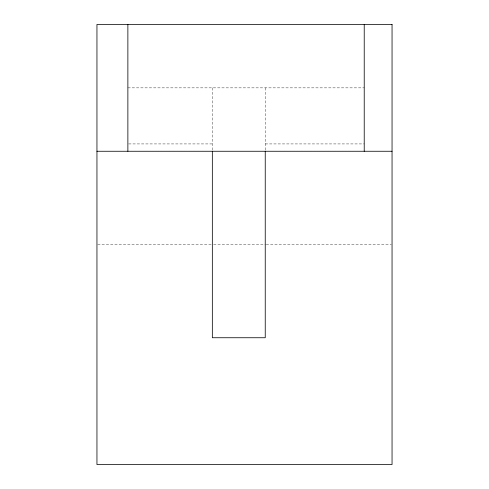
<?xml version="1.0" encoding="UTF-8"?>
<svg xmlns="http://www.w3.org/2000/svg" width="489" height="489" viewBox="0 0 489 489"><rect width="100%" height="100%" fill="white"/><g stroke="black" fill="none" stroke-linecap="round" stroke-linejoin="round"><path stroke-width="0.37" stroke-dasharray="2.44 1.83" d="M127.873 87.855L364.226 87.855M128.631 143.925L212.336 143.925M265.24 143.925L364.226 143.925M97.714 244.5L212.856 244.5M213.62 244.5L265.472 244.5M266.23 244.5L391.286 244.5M265.24 87.855L265.24 150.526M212.336 87.855L212.336 150.526"/><path stroke-width="0.73" d="M96.95 151.26L392.05 151.26M364.226 24.45L364.226 151.26M265.24 151.26L265.24 337.74L212.336 337.74L212.336 151.26M127.873 24.45L127.873 151.26M392.05 24.45L96.95 24.45L96.95 464.55L392.05 464.55L392.05 24.45"/></g></svg>
